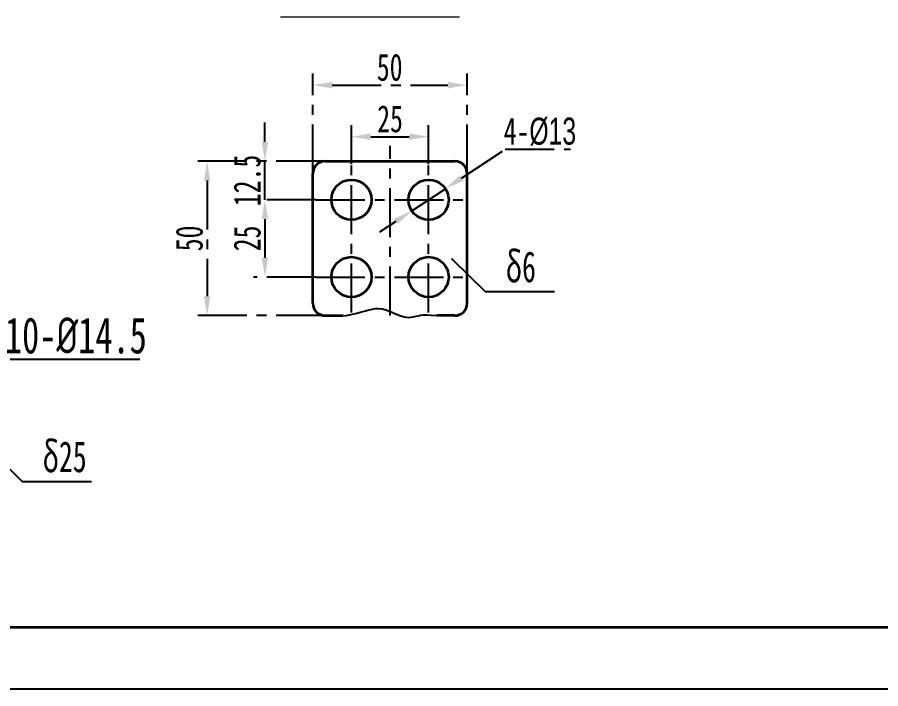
# Model space of a CAD drawing. Extents: x 54056 to 359947, y -41534 to 373650.
# Drawn here: x 78827 to 80506, y -31209 to -29904 of the extents above; entities that cross this region are included whole.
import ezdxf
from ezdxf import colors
from ezdxf.entities.mleader import LeaderData, LeaderLine
from ezdxf.math import Vec2, Vec3

# ---------------------------------------------------------------- set-up
doc = ezdxf.new("R2010")
doc.units = 0
doc.header["$LTSCALE"] = 3
doc.header["$MEASUREMENT"] = 0
doc.linetypes.add('CENTER', pattern=[50.8, 31.75, -6.35, 6.35, -6.35])
doc.layers.get('0').update_dxf_attribs({"linetype": 'CONTINUOUS', "lineweight": 30})
doc.layers.get('DEFPOINTS').update_dxf_attribs({"linetype": 'CONTINUOUS', "lineweight": 20})
for name, color, linetype in [('1', 6, 'CENTER'), ('中心线', 1, 'CENTER'), ('细实线', 4, 'CONTINUOUS')]:
    doc.layers.add(name, color=color, linetype=linetype)
for name, color, linetype, lineweight in [('标注、文本', 3, 'CONTINUOUS', 25), ('粗实线', 7, 'CONTINUOUS', 35), ('铁心', 3, 'CONTINUOUS', 0)]:
    doc.layers.add(name, color=color, linetype=linetype, lineweight=lineweight)
doc.styles.add('2倍', font='simfang.ttf', dxfattribs={"width": 0.66})
doc.styles.get("Standard").update_dxf_attribs({"font": 'STFANGSO.TTF', "width": 0.7})
doc.dimstyles.new('1-15', dxfattribs={"dimscale": 20, "dimtxt": 3.5, "dimasz": 2, "dimexe": 1.5, "dimexo": 0.5, "dimgap": 0.5, "dimtad": 1, "dimtoh": 1, "dimdec": 1, "dimdsep": 46, "dimtxsty": 'Standard', "dimcen": 2.5, "dimclrd": 3, "dimclre": 3, "dimclrt": 3, "dimadec": 0, "dimazin": 2, "dimtfac": 1, "dimtdec": 1, "dimtmove": 0, "dimatfit": 2, "dimfxl": 1, "dimarcsym": 0})
doc.dimstyles.new('郁文书', dxfattribs={"dimscale": 15, "dimtxt": 3.5, "dimasz": 2.5, "dimexe": 1.5, "dimexo": 0, "dimgap": 0.5, "dimtad": 1, "dimtoh": 1, "dimtxsty": 'Standard', "dimcen": 2.5, "dimclrd": 3, "dimclre": 3, "dimclrt": 2, "dimadec": 0, "dimazin": 0, "dimtfac": 1, "dimtmove": 0, "dimatfit": 2, "dimfxl": 1, "dimarcsym": 0})

# ---------------------------------------------------------------- blocks, each defined once
blk = doc.blocks.new('*D53')
at = {"layer": 'DEFPOINTS', "color": 0, "transparency": 16777216}
for p in [(78684.5, -30411.8), (78707.1, -30440.9)]:
    blk.add_point(p, dxfattribs=at)
at = {"layer": '标注、文本', "color": 3, "lineweight": -2, "transparency": 16777216}
for p, q in [((78659.9, -30380.2), (78635.4, -30348.6)), ((78684.5, -30411.8), (78707.1, -30440.9)), ((78731.7, -30472.5), (78806.4, -30568.7)), ((78806.4, -30568.7), (79065.4, -30568.7))]:
    blk.add_line(p, q, dxfattribs=at)
at = {"layer": '标注、文本', "color": 3, "transparency": 16777216}
for points in [[(78665.2, -30376.1), (78654.7, -30384.2), (78684.5, -30411.8)], [(78736.9, -30468.4), (78726.4, -30476.6), (78707.1, -30440.9)]]:
    blk.add_solid(points, dxfattribs=at)
at = {"layer": '标注、文本', "color": 3, "transparency": 16777216, "insert": (78940.9, -30522.9), "char_height": 70, "attachment_point": 5}
blk.add_mtext('10-{\\fISOCPEUR|b0|i0|c0|p34;%%C}14.5', dxfattribs=at)
blk = doc.blocks.new('*D57')
at = {"layer": '1', "color": 3, "lineweight": -2, "transparency": 16777216}
for p, q in [((79690.6, -30217), (79775.8, -30160.9)), ((79775.8, -30160.9), (79902.8, -30160.9)), ((79594.1, -30280.4), (79659.3, -30237.6)), ((79562.8, -30301), (79531.5, -30321.6))]:
    blk.add_line(p, q, dxfattribs=at)
at = {"layer": '1', "color": 3, "transparency": 16777216}
for points in [[(79687.2, -30211.7), (79694.1, -30222.2), (79659.3, -30237.6)], [(79559.4, -30295.8), (79566.2, -30306.3), (79594.1, -30280.4)]]:
    blk.add_solid(points, dxfattribs=at)
at = {"layer": 'DEFPOINTS', "color": 0, "transparency": 16777216}
for p in [(79659.3, -30237.6), (79594.1, -30280.4)]:
    blk.add_point(p, dxfattribs=at)
at = {"layer": '1', "color": 2, "transparency": 16777216, "insert": (79843, -30126.6), "char_height": 52.5, "attachment_point": 5}
blk.add_mtext('4-{\\fMS PGothic|b0|i0|c134|p34;%%C13}', dxfattribs=at)
blk = doc.blocks.new('*D58')
at = {"layer": '1', "color": 3, "lineweight": -2, "transparency": 16777216}
for p, q in [((79476.7, -30190), (79476.7, -30113.9)), ((79626.7, -30190), (79626.7, -30113.9)), ((79514.2, -30136.4), (79589.2, -30136.4))]:
    blk.add_line(p, q, dxfattribs=at)
at = {"layer": '1', "color": 3, "transparency": 16777216}
for points in [[(79514.2, -30130.1), (79514.2, -30142.6), (79476.7, -30136.4)], [(79589.2, -30130.1), (79589.2, -30142.6), (79626.7, -30136.4)]]:
    blk.add_solid(points, dxfattribs=at)
at = {"layer": 'DEFPOINTS', "color": 0, "transparency": 16777216}
for p in [(79626.7, -30136.4), (79476.7, -30190), (79626.7, -30190)]:
    blk.add_point(p, dxfattribs=at)
at = {"layer": '1', "color": 2, "transparency": 16777216, "insert": (79551.7, -30102), "char_height": 52.5, "attachment_point": 5}
blk.add_mtext('25', dxfattribs=at)
blk = doc.blocks.new('*D59')
at = {"layer": '1', "color": 3, "lineweight": -2, "transparency": 16777216}
for p, q in [((79401.7, -30208), (79401.7, -30013.7)), ((79701.7, -30208), (79701.7, -30013.7)), ((79439.2, -30036.2), (79664.2, -30036.2))]:
    blk.add_line(p, q, dxfattribs=at)
at = {"layer": '1', "color": 3, "transparency": 16777216}
for points in [[(79439.2, -30030), (79439.2, -30042.5), (79401.7, -30036.2)], [(79664.2, -30030), (79664.2, -30042.5), (79701.7, -30036.2)]]:
    blk.add_solid(points, dxfattribs=at)
at = {"layer": 'DEFPOINTS', "color": 0, "transparency": 16777216}
for p in [(79701.7, -30036.2), (79401.7, -30208), (79701.7, -30208)]:
    blk.add_point(p, dxfattribs=at)
at = {"layer": '1', "color": 2, "transparency": 16777216, "insert": (79551, -30001.8), "char_height": 52.5, "attachment_point": 5}
blk.add_mtext('50', dxfattribs=at)
blk = doc.blocks.new('*D60')
at = {"layer": '1', "color": 3, "lineweight": -2, "transparency": 16777216}
for p, q in [((79308.5, -30146.5), (79308.5, -30109)), ((79425.7, -30184), (79286, -30184)), ((79308.5, -30259), (79308.5, -30184)), ((79407.7, -30259), (79286, -30259)), ((79308.5, -30296.5), (79308.5, -30334))]:
    blk.add_line(p, q, dxfattribs=at)
at = {"layer": '1', "color": 3, "transparency": 16777216}
for points in [[(79302.2, -30146.5), (79314.7, -30146.5), (79308.5, -30184)], [(79302.2, -30296.5), (79314.7, -30296.5), (79308.5, -30259)]]:
    blk.add_solid(points, dxfattribs=at)
at = {"layer": 'DEFPOINTS', "color": 0, "transparency": 16777216}
for p in [(79308.5, -30184), (79425.7, -30184), (79407.7, -30259)]:
    blk.add_point(p, dxfattribs=at)
at = {"layer": '1', "color": 2, "transparency": 16777216, "insert": (79274.1, -30221.5), "char_height": 52.5, "attachment_point": 5, "rotation": 90}
blk.add_mtext('12.5', dxfattribs=at)
blk = doc.blocks.new('*D61')
at = {"layer": '1', "color": 3, "lineweight": -2, "transparency": 16777216}
for p, q in [((79407.7, -30259), (79286, -30259)), ((79308.5, -30296.5), (79308.5, -30371.5)), ((79407.7, -30409), (79286, -30409))]:
    blk.add_line(p, q, dxfattribs=at)
at = {"layer": '1', "color": 3, "transparency": 16777216}
for points in [[(79302.2, -30296.5), (79314.7, -30296.5), (79308.5, -30259)], [(79302.2, -30371.5), (79314.7, -30371.5), (79308.5, -30409)]]:
    blk.add_solid(points, dxfattribs=at)
at = {"layer": 'DEFPOINTS', "color": 0, "transparency": 16777216}
for p in [(79407.7, -30259), (79308.5, -30409), (79407.7, -30409)]:
    blk.add_point(p, dxfattribs=at)
at = {"layer": '1', "color": 2, "transparency": 16777216, "insert": (79274.1, -30334), "char_height": 52.5, "attachment_point": 5, "rotation": 90}
blk.add_mtext('25', dxfattribs=at)
blk = doc.blocks.new('*D62')
at = {"layer": '1', "color": 3, "lineweight": -2, "transparency": 16777216}
for p, q in [((79425.7, -30184), (79173.6, -30184)), ((79196.1, -30221.5), (79196.1, -30446.5)), ((79425.7, -30484), (79173.6, -30484))]:
    blk.add_line(p, q, dxfattribs=at)
at = {"layer": '1', "color": 3, "transparency": 16777216}
for points in [[(79189.8, -30221.5), (79202.3, -30221.5), (79196.1, -30184)], [(79189.8, -30446.5), (79202.3, -30446.5), (79196.1, -30484)]]:
    blk.add_solid(points, dxfattribs=at)
at = {"layer": 'DEFPOINTS', "color": 0, "transparency": 16777216}
for p in [(79425.7, -30184), (79196.1, -30484), (79425.7, -30484)]:
    blk.add_point(p, dxfattribs=at)
at = {"layer": '1', "color": 2, "transparency": 16777216, "insert": (79161.7, -30334), "char_height": 52.5, "attachment_point": 5, "rotation": 90}
blk.add_mtext('50', dxfattribs=at)
blk = doc.blocks.new('_Dot')
at = {"color": 0, "linetype": 'ByBlock', "lineweight": -2}
blk.add_line((-0.5, 0), (-1, 0), dxfattribs=at)
at = {"color": 0, "linetype": 'ByBlock', "const_width": 0.5}
blk.add_lwpolyline([(-0.25, 0, 1), (0.25, 0, 1)], format="xyb", close=True, dxfattribs=at)

msp = doc.modelspace()

# ---------------------------------------------------------------- linework, layer by layer
at = {"layer": '中心线'}
for p, q in [((79551.706, -30484.001), (79551.706, -30154.001)), ((79476.706, -30478.001), (79476.706, -30190.001)), ((79626.706, -30478.001), (79626.706, -30190.001)), ((79407.706, -30259.001), (79695.706, -30259.001)), ((79407.706, -30409.001), (79695.706, -30409.001))]:
    msp.add_line(p, q, dxfattribs=at)
at = {"layer": '标注、文本'}
msp.add_line((77430.68, -31208.82), (87460.034, -31208.82), dxfattribs=at)
at = {"layer": '粗实线'}
for p, q in [((79425.706, -30184.001), (79677.706, -30184.001)), ((79401.706, -30460.001), (79401.706, -30208.001)), ((79701.706, -30460.001), (79701.706, -30208.001)), ((79425.706, -30484.001), (79460.994, -30484.001)), ((79677.706, -30484.001), (79642.418, -30484.001)), ((78027.665, -31089.423), (87340.637, -31089.423))]:
    msp.add_line(p, q, dxfattribs=at)
for centre in [(79476.706, -30259.001), (79626.706, -30259.001), (79476.706, -30409.001), (79626.706, -30409.001)]:
    msp.add_circle(centre, 39, dxfattribs=at)
for centre, start, end in [((79425.706, -30208.001), 90, 180), ((79677.706, -30208.001), 0, 90), ((79425.706, -30460.001), 180, 270), ((79677.706, -30460.001), 270, 0)]:
    msp.add_arc(centre, 24, start, end, dxfattribs=at)
at = {"layer": '细实线'}
msp.add_open_spline([(79462.959, -30484.109), (79500.074, -30478.171), (79535.524, -30456.702), (79581.565, -30498.837), (79611.409, -30480.283), (79642.418, -30484.001)], degree=3, knots=[0, 0, 0, 0, 7.59566746, 19.23590694, 23.14193649, 23.14193649, 23.14193649, 23.14193649], dxfattribs=at)
at = {"layer": '铁心'}
msp.add_line((79686.915, -29904.4), (79338.583, -29904.4), dxfattribs=at)

# ---------------------------------------------------------------- texts
at = {"layer": '1', "char_height": 60, "width": 69.46852, "attachment_point": 1, "style": '2倍'}
for s, insert in [('{\\fSimSun|b0|i0|c134|p2;δ\\C2;6}', (79776.375, -30359.143)), ('{\\fSimSun|b0|i0|c134|p2;δ\\C2;25}', (78875.991, -30728.08))]:
    msp.add_mtext(s, dxfattribs=dict(at, insert=insert))

# ---------------------------------------------------------------- dimensions: what is measured, and where the dimension line sits
at = {"layer": '1'}
dim = msp.add_linear_dim(base=(79701.706, -30036.217), p1=(79401.706, -30208.001), p2=(79701.706, -30208.001), text='50', dimstyle='郁文书', override={"dimarcsym": 1}, dxfattribs=at)
dim.commit()
dim.dimension.update_dxf_attribs({"geometry": '*D59', "text_midpoint": (79550.983, -30036.217), "dimtype": 160})
dim = msp.add_linear_dim(base=(79626.706, -30136.392), p1=(79476.706, -30190.001), p2=(79626.706, -30190.001), text='25', dimstyle='郁文书', override={"dimarcsym": 1}, dxfattribs=at)
dim.commit()
dim.dimension.update_dxf_attribs({"geometry": '*D58', "text_midpoint": (79551.706, -30102.006)})
dim = msp.add_diameter_dim_2p(p1=(79594.122, -30280.432), p2=(79659.29, -30237.57), text='4-{\\fMS PGothic|b0|i0|c134|p34;%%C13}', dimstyle='郁文书', override={"dimarcsym": 1}, dxfattribs=at)
dim.commit()
dim.dimension.update_dxf_attribs({"geometry": '*D57', "text_midpoint": (79843.026, -30160.939), "dimtype": 163})
for base, p1, p2, text, picture, middle in [((79308.475, -30184.001), (79407.706, -30259.001), (79425.706, -30184.001), '12.5', '*D60', (79308.475, -30221.501)), ((79196.052, -30484.001), (79425.706, -30184.001), (79425.706, -30484.001), '50', '*D62', (79196.052, -30334.001))]:
    dim = msp.add_linear_dim(base=base, p1=p1, p2=p2, angle=90, text=text, dimstyle='郁文书', override={"dimarcsym": 1}, dxfattribs=at)
    dim.commit()
    dim.dimension.update_dxf_attribs({"geometry": picture, "text_midpoint": middle, "dimtype": 160})
dim = msp.add_linear_dim(base=(79308.475, -30409.001), p1=(79407.706, -30259.001), p2=(79407.706, -30409.001), angle=90, text='25', dimstyle='郁文书', override={"dimarcsym": 1}, dxfattribs=at)
dim.commit()
dim.dimension.update_dxf_attribs({"geometry": '*D61', "text_midpoint": (79274.089, -30334.001)})
at = {"layer": '标注、文本'}
dim = msp.add_diameter_dim_2p(p1=(78684.48, -30411.752), p2=(78707.148, -30440.944), text='10-{\\fISOCPEUR|b0|i0|c0|p34;%%C}14.5', dimstyle='1-15', dxfattribs=at)
dim.commit()
dim.dimension.update_dxf_attribs({"geometry": '*D53', "text_midpoint": (78940.896, -30568.749), "dimtype": 163})

# ---------------------------------------------------------------- leaders
at = {"layer": '1'}
ml = msp.add_multileader_mtext('Standard', dxfattribs=at)
ml.set_content('', color=256)
ml.set_leader_properties()
ml.set_arrow_properties(name='DOT')
ml.build(insert=Vec2(0, 0))
ml.multileader.update_dxf_attribs({"text_right_attachment_type": 6, "dogleg_length": 15, "arrow_head_size": 3.6})
ctx = ml.context
ctx.base_point, ctx.char_height, ctx.arrow_head_size, ctx.landing_gap_size, ctx.plane_origin = Vec3(79871.648, -30437.079), 36, 3.6, 18, Vec3(79623.579, -30283.333)
ctx.right_attachment = 6
notes = []
notes.append((ctx, [(0, (1, 1, 0), (79736.648, -30437.079), (1, 0), 135, [(0, [(79672.123, -30374.027)], 0, [])])]))
ctx.mtext.insert, ctx.mtext.flow_direction = Vec3(79889.648, -30419.079), 5
ml = msp.add_multileader_mtext('Standard', dxfattribs=at)
ml.set_content('', color=256)
ml.set_leader_properties()
ml.set_arrow_properties(name='DOT')
ml.build(insert=Vec2(0, 0))
ml.multileader.update_dxf_attribs({"text_right_attachment_type": 6, "dogleg_length": 15, "arrow_head_size": 3.6})
ctx = ml.context
ctx.base_point, ctx.char_height, ctx.arrow_head_size, ctx.landing_gap_size, ctx.plane_origin = Vec3(78971.264, -30806.016), 36, 3.6, 18, Vec3(78723.195, -30652.27)
ctx.right_attachment = 6
notes.append((ctx, [(0, (1, 1, 0), (78836.264, -30806.016), (1, 0), 135, [(0, [(78771.739, -30742.964)], 0, [])])]))
ctx.mtext.insert, ctx.mtext.flow_direction = Vec3(78989.264, -30788.016), 5
for ctx, leaders in notes:
    for number, flags, end, landing, length, lines in leaders:
        leader = LeaderData()
        leader.index, (leader.has_last_leader_line, leader.has_dogleg_vector, leader.attachment_direction) = number, flags
        leader.last_leader_point, leader.dogleg_vector, leader.dogleg_length = Vec3(end), Vec3(landing), length
        for number, points, colour, breaks in lines:
            line = LeaderLine()
            line.index, line.vertices, line.color, line.breaks = number, Vec3.list(points), colors.encode_raw_color(colour), breaks
            leader.lines.append(line)
        ctx.leaders.append(leader)

doc.saveas('drawing.dxf')
